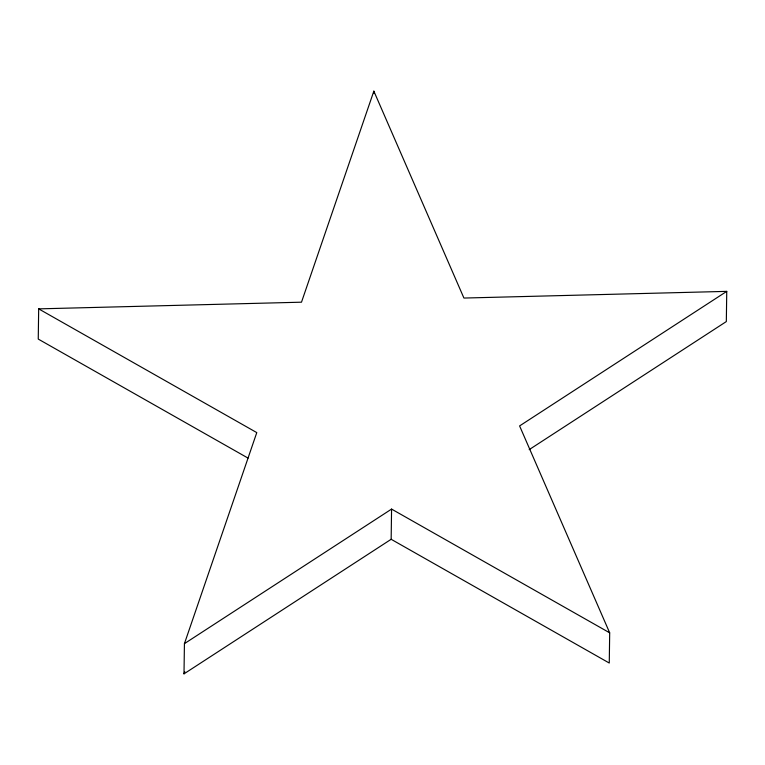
<?xml version="1.0" encoding="UTF-8"?>
<svg xmlns="http://www.w3.org/2000/svg" width="765" height="765" viewBox="0 0 765 765"><rect width="100%" height="100%" fill="white"/><g stroke="black" fill="none" stroke-linecap="round" stroke-linejoin="round"><path stroke-width="1.15" d="M529.189 449.629L726.329 321.568L726.75 291.369L463.925 298.054L373.846 91.15L301.496 302.185L38.671 308.869L38.25 339.077L248.051 458.101M391.154 539.287L609.265 663.035L609.686 632.827L391.575 509.088L391.154 539.287L184.002 673.85L184.432 643.642L256.782 432.608L38.671 308.869M373.817 93.473L373.846 91.15M184.002 673.85L184.776 671.594M184.432 643.642L391.575 509.088M726.75 291.369L519.598 425.923L609.686 632.827"/></g></svg>
